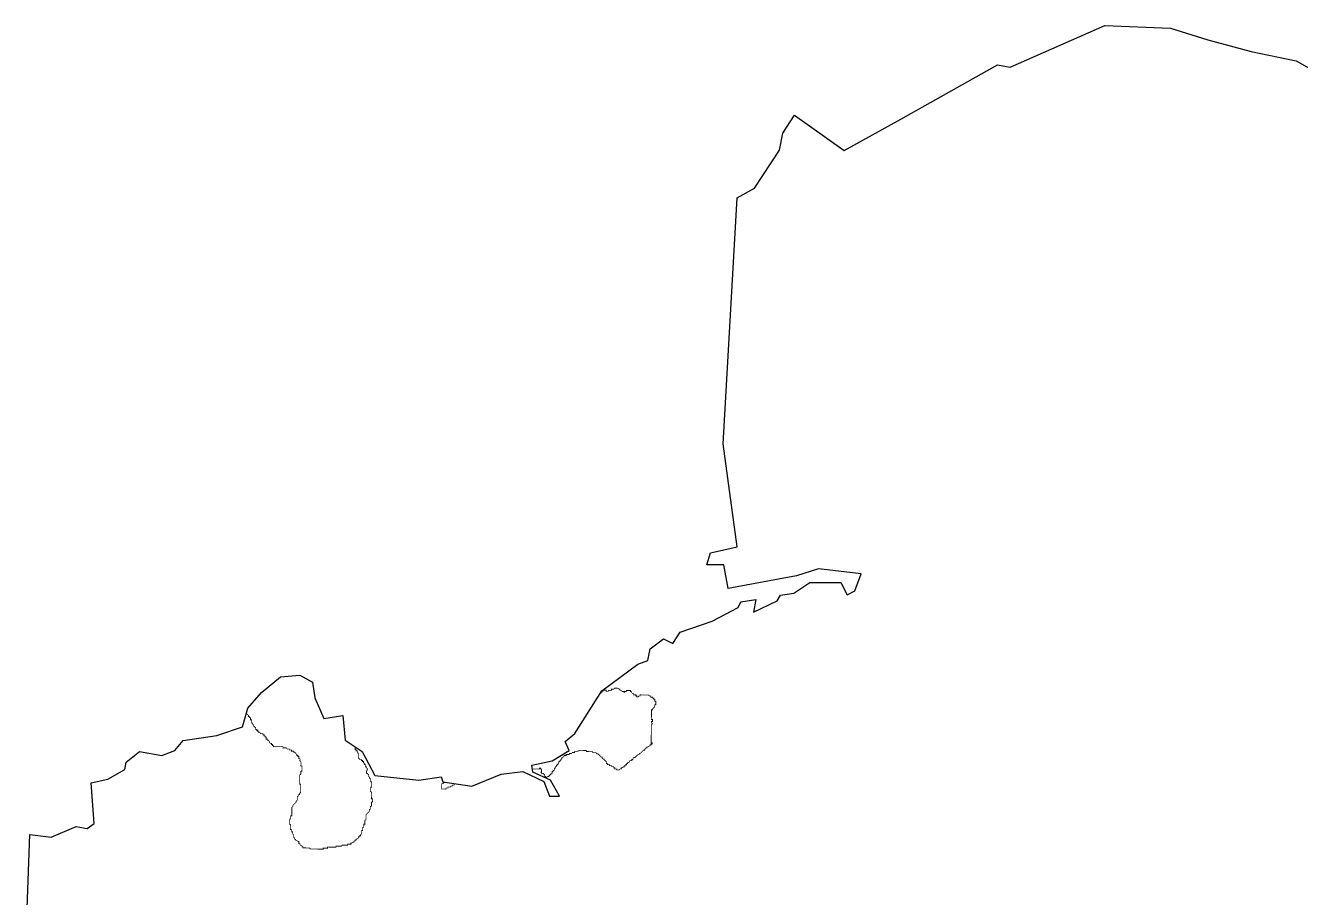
# Model space of a CAD drawing. Header units: metres. Extents: x 260119 to 267842, y 2171704 to 2178220.
# Drawn here: x 260119 to 264888, y 2174962 to 2178220 of the extents above; entities that cross this region are included whole.
import ezdxf

# ---------------------------------------------------------------- set-up
doc = ezdxf.new("R2010")
doc.units = ezdxf.units.M
doc.layers.add('HAZARDS LINE', color=1, linetype='Continuous')
doc.layers.add('village', color=3, linetype='Continuous')

msp = doc.modelspace()

# ---------------------------------------------------------------- linework, layer by layer
at = {"color": 3, "flags": 128}
msp.add_lwpolyline([(262951.7, 2177818.4), (262995.6, 2177885.2)], dxfattribs=at)
at = {"layer": 'HAZARDS LINE', "lineweight": 18, "const_width": 2.97}
for points in [[(262265.6, 2175721), (262266.9, 2175720.9), (262267, 2175724.9), (262271, 2175724.9), (262271, 2175728.8), (262275, 2175728.8), (262275, 2175732.7), (262279, 2175732.7), (262279, 2175736.7), (262283, 2175736.6), (262287, 2175736.6), (262290.9, 2175736.5), (262290.9, 2175732.5), (262294.9, 2175732.5), (262298.8, 2175732.4), (262298.9, 2175736.4), (262302.8, 2175736.4), (262306.8, 2175736.3), (262310.8, 2175736.3), (262310.8, 2175740.2), (262314.8, 2175740.2), (262318.7, 2175740.1), (262322.8, 2175744.1), (262326.7, 2175744), (262330.7, 2175744), (262334.7, 2175743.9), (262338.6, 2175743.9), (262338.6, 2175739.9), (262342.5, 2175739.8), (262342.5, 2175735.9), (262346.5, 2175735.8), (262350.4, 2175731.8), (262354.3, 2175731.8), (262358.3, 2175727.8), (262358.3, 2175731.7), (262362.3, 2175731.7), (262366.2, 2175731.6), (262366.3, 2175735.6), (262370.2, 2175735.5), (262374.2, 2175735.5), (262378.2, 2175735.4), (262382.1, 2175735.4), (262382.1, 2175731.4), (262386.1, 2175731.4), (262386, 2175727.4), (262389.9, 2175723.4), (262393.9, 2175723.4), (262393.8, 2175719.4), (262397.8, 2175719.3), (262401.8, 2175719.3), (262401.7, 2175715.3), (262405.7, 2175715.3), (262405.6, 2175711.3), (262409.6, 2175711.3), (262413.6, 2175715.2), (262417.6, 2175715.1), (262417.6, 2175719.1), (262421.6, 2175719), (262425.6, 2175719), (262429.5, 2175718.9), (262433.5, 2175718.9), (262437.5, 2175718.9), (262441.4, 2175718.8), (262445.4, 2175718.8), (262449.4, 2175718.7), (262453.3, 2175714.7), (262457.2, 2175714.6), (262457.2, 2175710.7), (262461.2, 2175710.6), (262465.1, 2175710.6), (262465.1, 2175706.6), (262469, 2175706.6), (262469, 2175702.6), (262473, 2175702.5), (262472.9, 2175698.6), (262472.9, 2175694.6), (262476.8, 2175694.6), (262476.8, 2175690.6), (262476.7, 2175686.6), (262476.7, 2175682.7), (262472.7, 2175682.7), (262472.7, 2175678.8), (262472.6, 2175674.8), (262468.6, 2175670.9), (262464.6, 2175667), (262464.5, 2175663), (262460.6, 2175663), (262460.5, 2175659.1), (262460.5, 2175655.1), (262460.4, 2175651.1), (262460.4, 2175647.2), (262460.3, 2175643.2), (262460.3, 2175639.2), (262460.2, 2175635.3), (262460.2, 2175631.3), (262460.1, 2175627.3), (262464.1, 2175627.3), (262464.1, 2175623.3), (262464, 2175619.4), (262460, 2175619.4), (262460, 2175615.4), (262463.9, 2175611.4), (262459.9, 2175607.5), (262459.8, 2175603.5), (262459.8, 2175599.6), (262459.7, 2175595.6), (262459.7, 2175591.6), (262459.7, 2175587.7), (262459.6, 2175583.7), (262459.6, 2175579.7), (262459.5, 2175575.8), (262459.5, 2175571.8), (262459.4, 2175567.9), (262459.4, 2175563.9), (262459.3, 2175559.9), (262459.3, 2175556), (262459.2, 2175552), (262459.2, 2175548), (262459.1, 2175544.1), (262459.1, 2175540.1), (262463, 2175540), (262463, 2175536.1), (262459, 2175536.1), (262459, 2175532.2), (262455, 2175532.2), (262455, 2175528.2), (262451, 2175528.3), (262447, 2175524.4), (262443, 2175524.4), (262443, 2175520.5), (262439, 2175520.5), (262439, 2175516.5), (262435, 2175516.6), (262434.9, 2175512.6), (262431, 2175512.7), (262427, 2175508.8), (262422.9, 2175504.8), (262418.9, 2175500.9), (262415, 2175501), (262414.9, 2175497), (262411, 2175497), (262406.9, 2175493.1), (262402.9, 2175489.2), (262398.9, 2175485.3), (262394.9, 2175485.3), (262390.9, 2175481.4), (262390.9, 2175477.5), (262386.9, 2175477.5), (262386.9, 2175473.5), (262382.9, 2175473.6), (262378.9, 2175473.6), (262378.9, 2175469.7), (262374.9, 2175465.8), (262370.9, 2175465.8), (262370.9, 2175461.8), (262366.9, 2175461.9), (262366.8, 2175457.9), (262362.9, 2175458), (262362.8, 2175454), (262358.9, 2175454.1), (262358.8, 2175450.1), (262354.9, 2175450.1), (262350.8, 2175446.2), (262346.9, 2175446.3), (262346.8, 2175442.3), (262342.9, 2175442.3), (262338.8, 2175438.4), (262334.9, 2175438.5), (262330.9, 2175438.5), (262331, 2175442.5), (262327, 2175442.5), (262323, 2175442.6), (262323.1, 2175446.6), (262319.1, 2175446.6), (262319.2, 2175450.6), (262315.2, 2175450.6), (262311.2, 2175450.7), (262311.3, 2175454.6), (262307.3, 2175454.7), (262303.4, 2175454.7), (262303.4, 2175458.7), (262299.4, 2175458.7), (262295.5, 2175458.8), (262295.5, 2175462.8), (262291.6, 2175462.8), (262291.6, 2175466.8), (262291.6, 2175470.7), (262287.7, 2175470.8), (262287.7, 2175474.8), (262283.8, 2175474.8), (262283.8, 2175478.8), (262279.9, 2175478.8), (262275.9, 2175482.8), (262276, 2175486.8), (262272, 2175486.8), (262268.1, 2175490.9), (262264.2, 2175494.9), (262260.3, 2175498.9), (262256.3, 2175498.9), (262252.4, 2175503), (262248.4, 2175503), (262244.5, 2175503.1), (262240.5, 2175503.1), (262240.5, 2175507.1), (262236.6, 2175507.1), (262232.6, 2175507.2), (262228.6, 2175507.2), (262224.7, 2175507.3), (262220.7, 2175507.3), (262216.7, 2175507.4), (262216.8, 2175511.3), (262212.8, 2175511.4), (262208.9, 2175511.4), (262204.9, 2175511.5), (262200.9, 2175511.5), (262197, 2175511.6), (262193, 2175511.6), (262181.1, 2175507.8), (262177.1, 2175507.8), (262173.1, 2175507.9), (262173.1, 2175503.9), (262169.1, 2175504), (262165.1, 2175504), (262161.1, 2175500.1), (262157.2, 2175500.2), (262153.2, 2175500.2), (262153.2, 2175496.2), (262149.2, 2175496.3), (262145.2, 2175496.3), (262141.3, 2175496.4), (262141.2, 2175492.4), (262137.2, 2175492.5), (262133.3, 2175492.5), (262133.2, 2175488.5), (262125.3, 2175484.7), (262125.2, 2175480.7), (262121.2, 2175476.8), (262121.1, 2175472.8), (262117.2, 2175472.9), (262117.1, 2175468.9), (262113.2, 2175469), (262113.1, 2175465), (262113.1, 2175461), (262109.1, 2175461.1), (262109, 2175457.1), (262105.1, 2175457.2), (262105, 2175453.2), (262101, 2175449.3), (262101, 2175445.3), (262097, 2175445.4), (262097, 2175441.4), (262096.9, 2175437.4), (262092.9, 2175437.5), (262092.9, 2175433.5), (262088.9, 2175433.6), (262088.9, 2175429.6), (262088.8, 2175425.6), (262084.9, 2175425.7), (262084.8, 2175421.7), (262080.9, 2175421.8), (262080.8, 2175417.8), (262076.8, 2175417.8), (262076.8, 2175413.9), (262072.8, 2175413.9), (262068.8, 2175410), (262064.9, 2175414), (262060.9, 2175414.1), (262061, 2175418), (262061, 2175422), (262057.1, 2175422), (262057.1, 2175426), (262053.1, 2175426.1), (262049.2, 2175426.1), (262049.2, 2175430.1), (262045.3, 2175430.1), (262049.2, 2175430.1), (262049.3, 2175434), (262049.3, 2175438), (262049.4, 2175442), (262045.4, 2175442), (262045.5, 2175446), (262041.5, 2175446), (262041.4, 2175442.1), (262037.5, 2175442.1), (262033.5, 2175442.2), (262029.5, 2175442.2), (262025.6, 2175442.3), (262021.6, 2175442.3), (262017.7, 2175442.4), (262015.1, 2175442.4)], [(261352.4, 2175525.2), (261352.3, 2175521.9), (261352.3, 2175517.9), (261352.2, 2175514), (261356.2, 2175513.9), (261356.2, 2175510), (261360.1, 2175509.9), (261360.1, 2175505.9), (261360, 2175502), (261364, 2175501.9), (261363.9, 2175498), (261363.9, 2175494), (261363.9, 2175490), (261363.8, 2175486.1), (261363.8, 2175482.1), (261367.7, 2175482), (261367.7, 2175478.1), (261371.6, 2175478), (261375.6, 2175478), (261375.6, 2175474), (261379.5, 2175474), (261379.5, 2175470), (261383.4, 2175470), (261383.4, 2175466), (261387.3, 2175462), (261387.3, 2175458), (261391.2, 2175458), (261391.2, 2175454), (261391.1, 2175450), (261395.1, 2175450), (261395, 2175446), (261399, 2175442), (261398.9, 2175438), (261394.9, 2175438.1), (261394.9, 2175434.1), (261394.8, 2175430.1), (261394.8, 2175426.2), (261398.8, 2175426.1), (261398.7, 2175422.2), (261402.7, 2175422.1), (261402.6, 2175418.2), (261402.6, 2175414.2), (261406.5, 2175410.2), (261406.5, 2175406.2), (261410.4, 2175406.2), (261410.4, 2175402.2), (261410.3, 2175398.2), (261410.3, 2175394.3), (261414.2, 2175394.2), (261414.2, 2175390.2), (261414.1, 2175386.3), (261414.1, 2175382.3), (261414, 2175378.3), (261414, 2175374.4), (261410, 2175374.4), (261410, 2175370.5), (261409.9, 2175366.5), (261409.9, 2175362.5), (261409.8, 2175358.6), (261413.8, 2175354.6), (261413.7, 2175350.6), (261413.7, 2175346.6), (261413.6, 2175342.7), (261413.6, 2175338.7), (261413.5, 2175334.7), (261413.5, 2175330.8), (261417.4, 2175330.7), (261417.4, 2175326.7), (261417.3, 2175322.8), (261417.3, 2175318.8), (261413.3, 2175318.9), (261413.3, 2175314.9), (261413.2, 2175310.9), (261413.2, 2175307), (261413.1, 2175303), (261409.2, 2175303), (261409.1, 2175299.1), (261409.1, 2175295.1), (261409, 2175291.1), (261405, 2175291.2), (261405, 2175287.2), (261404.9, 2175283.3), (261400.9, 2175279.3), (261396.9, 2175275.4), (261392.9, 2175271.5), (261392.9, 2175267.5), (261392.8, 2175263.6), (261392.8, 2175259.6), (261392.7, 2175255.6), (261392.7, 2175251.7), (261388.7, 2175251.7), (261388.6, 2175247.8), (261388.6, 2175243.8), (261388.6, 2175239.8), (261388.5, 2175235.9), (261384.5, 2175235.9), (261384.5, 2175231.9), (261384.4, 2175228), (261384.4, 2175224), (261380.4, 2175224.1), (261380.4, 2175220.1), (261380.3, 2175216.1), (261380.3, 2175212.2), (261376.3, 2175212.2), (261376.3, 2175208.2), (261376.2, 2175204.3), (261376.2, 2175200.3), (261372.2, 2175196.4), (261372.1, 2175192.4), (261368.1, 2175192.5), (261368.1, 2175188.5), (261364.1, 2175188.6), (261364.1, 2175184.6), (261360.1, 2175180.7), (261356.1, 2175180.7), (261356.1, 2175176.8), (261352.1, 2175176.8), (261352, 2175172.8), (261348.1, 2175172.9), (261348, 2175168.9), (261344.1, 2175169), (261340, 2175165.1), (261336.1, 2175165.1), (261336, 2175161.1), (261332.1, 2175161.2), (261328.1, 2175161.2), (261324.1, 2175161.3), (261324.1, 2175157.3), (261320.1, 2175157.4), (261316.2, 2175157.4), (261312.2, 2175157.5), (261308.2, 2175157.5), (261304.3, 2175157.6), (261300.2, 2175153.6), (261296.3, 2175153.7), (261292.3, 2175153.7), (261288.4, 2175153.8), (261284.4, 2175153.8), (261280.4, 2175153.9), (261280.4, 2175149.9), (261276.4, 2175150), (261272.4, 2175150), (261268.5, 2175150.1), (261264.5, 2175150.1), (261260.5, 2175150.2), (261256.6, 2175150.2), (261252.6, 2175150.3), (261248.6, 2175150.3), (261248.6, 2175146.3), (261244.6, 2175146.4), (261240.7, 2175146.4), (261236.7, 2175146.5), (261232.7, 2175146.5), (261232.7, 2175142.6), (261228.7, 2175142.6), (261224.8, 2175142.7), (261220.8, 2175142.7), (261216.8, 2175142.8), (261212.9, 2175142.8), (261208.9, 2175142.9), (261204.9, 2175142.9), (261201, 2175143), (261197, 2175143), (261193, 2175143.1), (261189.1, 2175143.1), (261185.1, 2175143.2), (261181.2, 2175147.2), (261177.2, 2175147.2), (261173.3, 2175147.3), (261169.3, 2175147.3), (261165.3, 2175147.4), (261161.4, 2175147.4), (261157.4, 2175147.5), (261157.4, 2175151.4), (261153.5, 2175151.5), (261153.5, 2175155.4), (261149.6, 2175155.5), (261145.6, 2175159.5), (261145.7, 2175163.5), (261141.7, 2175163.5), (261141.8, 2175167.5), (261141.8, 2175171.5), (261137.9, 2175171.5), (261133.9, 2175175.5), (261130, 2175175.6), (261130, 2175179.5), (261126.1, 2175179.6), (261126.1, 2175183.5), (261122.2, 2175187.6), (261122.2, 2175191.5), (261122.3, 2175195.5), (261118.4, 2175199.5), (261118.4, 2175203.5), (261118.5, 2175207.4), (261114.5, 2175207.5), (261114.6, 2175211.4), (261114.6, 2175215.4), (261110.6, 2175215.5), (261110.7, 2175219.4), (261110.7, 2175223.4), (261110.8, 2175227.4), (261110.8, 2175231.3), (261110.9, 2175235.3), (261106.9, 2175235.3), (261107, 2175239.3), (261107, 2175243.3), (261107.1, 2175247.2), (261107.1, 2175251.2), (261107.2, 2175255.2), (261111.1, 2175255.1), (261111.2, 2175259.1), (261111.2, 2175263.1), (261111.3, 2175267), (261115.2, 2175267), (261115.3, 2175270.9), (261115.3, 2175274.9), (261115.4, 2175278.9), (261115.4, 2175282.8), (261115.5, 2175286.8), (261115.5, 2175290.8), (261115.6, 2175294.7), (261115.6, 2175298.7), (261119.6, 2175302.6), (261119.7, 2175306.6), (261123.7, 2175310.5), (261127.7, 2175314.4), (261131.7, 2175318.3), (261131.8, 2175322.3), (261135.8, 2175326.2), (261135.8, 2175330.2), (261135.9, 2175334.2), (261135.9, 2175338.1), (261139.9, 2175342), (261140, 2175346), (261144, 2175346), (261144, 2175349.9), (261148, 2175353.8), (261148.1, 2175357.8), (261148.1, 2175361.8), (261148.2, 2175365.7), (261148.2, 2175369.7), (261148.3, 2175373.7), (261148.3, 2175377.6), (261148.4, 2175381.6), (261148.4, 2175385.6), (261144.4, 2175385.6), (261144.5, 2175389.6), (261144.5, 2175393.5), (261144.6, 2175397.5), (261144.6, 2175401.5), (261144.7, 2175405.4), (261144.7, 2175409.4), (261144.8, 2175413.4), (261144.9, 2175421.3), (261148.8, 2175421.3), (261148.9, 2175425.2), (261148.9, 2175429.2), (261149, 2175433.2), (261153, 2175433.1), (261153, 2175437.1), (261153.1, 2175441), (261153.1, 2175445), (261153.2, 2175449), (261153.2, 2175452.9), (261149.2, 2175453), (261149.3, 2175457), (261149.3, 2175460.9), (261149.4, 2175464.9), (261149.4, 2175468.9), (261145.5, 2175472.9), (261145.6, 2175476.8), (261145.6, 2175480.8), (261141.6, 2175480.8), (261141.7, 2175484.8), (261141.7, 2175488.8), (261137.8, 2175488.8), (261137.8, 2175492.8), (261133.9, 2175492.8), (261133.9, 2175496.8), (261130, 2175500.8), (261126.1, 2175504.8), (261122.1, 2175504.9), (261122.2, 2175508.9), (261118.2, 2175508.9), (261114.2, 2175508.9), (261114.3, 2175512.9), (261110.3, 2175513), (261106.3, 2175513), (261106.4, 2175517), (261102.4, 2175517), (261098.5, 2175517.1), (261094.5, 2175521.1), (261090.6, 2175521.1), (261086.6, 2175521.2), (261082.7, 2175521.2), (261082.7, 2175525.2), (261078.7, 2175525.2), (261074.8, 2175525.3), (261070.8, 2175525.3), (261066.8, 2175525.4), (261062.9, 2175525.4), (261058.9, 2175525.5), (261054.9, 2175525.5), (261051, 2175525.6), (261047, 2175525.6), (261047.1, 2175529.6), (261043.1, 2175529.7), (261043.1, 2175533.6), (261039.2, 2175533.7), (261039.2, 2175537.6), (261035.3, 2175537.7), (261031.3, 2175541.7), (261031.4, 2175545.7), (261027.5, 2175549.7), (261023.5, 2175549.7), (261023.6, 2175553.7), (261019.6, 2175553.7), (261019.6, 2175557.7), (261019.7, 2175561.7), (261015.7, 2175561.7), (261015.8, 2175565.7), (261011.8, 2175565.7), (261011.9, 2175569.7), (261007.9, 2175569.7), (261007.9, 2175573.7), (261004, 2175573.8), (261000, 2175573.8), (260996.1, 2175577.8), (260992.1, 2175577.9), (260992.2, 2175581.8), (260988.2, 2175581.9), (260988.3, 2175585.9), (260984.3, 2175585.9), (260984.3, 2175589.9), (260980.4, 2175589.9), (260980.4, 2175593.9), (260980.5, 2175597.8), (260976.5, 2175597.9), (260976.6, 2175601.9), (260972.6, 2175601.9), (260972.6, 2175605.9), (260968.7, 2175609.9), (260968.8, 2175613.9), (260964.8, 2175613.9), (260964.9, 2175617.9), (260964.9, 2175621.8), (260965, 2175625.8), (260961, 2175625.9), (260961, 2175629.8), (260961.1, 2175633.8), (260957.1, 2175633.8), (260957.2, 2175637.8), (260953.2, 2175637.8), (260953.3, 2175641.8), (260949.3, 2175645.8), (260945.2, 2175650.1)], [(261731.7, 2175386.6), (261731.4, 2175386.4), (261727.5, 2175386.4), (261723.5, 2175386.5), (261723.4, 2175382.5), (261719.5, 2175382.5), (261715.5, 2175382.6), (261715.5, 2175378.6), (261711.5, 2175378.7), (261707.5, 2175374.8), (261703.5, 2175374.8), (261699.5, 2175374.9), (261699.5, 2175370.9), (261695.5, 2175370.9), (261691.6, 2175371), (261691.5, 2175367), (261687.6, 2175367.1), (261683.6, 2175367.1), (261679.6, 2175367.2), (261675.7, 2175367.2), (261675.8, 2175375.1), (261675.8, 2175379.1), (261675.9, 2175383.1), (261675.9, 2175387), (261679.9, 2175387), (261683.9, 2175390.9), (261687.8, 2175390.9), (261689.7, 2175392.7)]]:
    msp.add_lwpolyline(points, dxfattribs=at)
at = {"layer": 'village', "color": 3, "true_color": 0x00ff00}
for points in [[(262995.6, 2177885.2, 0), (263180.4, 2177752.6, 0), (263392.9, 2177869.7, 0), (263754.9, 2178073.5, 0), (263802.3, 2178065.1, 0), (264156, 2178220.2, 0), (264401.1, 2178210.1, 0), (264541.6, 2178166.6, 0), (264703.5, 2178122.6, 0), (264871.9, 2178088.4, 0), (265053.8, 2177986.3, 0)], [(260119.4, 2174750.3, 0), (260135.8, 2175197.1, 0), (260216, 2175187.7, 0), (260308.8, 2175226.8, 0), (260349.7, 2175219.3, 0), (260376.2, 2175239, 0), (260365, 2175390.7, 0), (260427.8, 2175403.9, 0), (260490.5, 2175440.2, 0), (260495.8, 2175467.4, 0), (260545.3, 2175507.8, 0), (260628.9, 2175492, 0), (260677.5, 2175511.8, 0), (260709.4, 2175548.4, 0), (260834.3, 2175567.4, 0), (260930.3, 2175599.4, 0), (260950.8, 2175669.5, 0), (261001.4, 2175728.3, 0), (261072.8, 2175787.1, 0), (261144.8, 2175792.3, 0), (261192.8, 2175766.5, 0), (261201.4, 2175708.4, 0), (261235.4, 2175630.6, 0), (261305.6, 2175641.9, 0), (261314.6, 2175550.2, 0), (261378.9, 2175507.6, 0), (261426.2, 2175417.7, 0), (261589.9, 2175400, 0), (261673.3, 2175412.6, 0), (261680.2, 2175394.1, 0), (261788.1, 2175378.4, 0), (261898.8, 2175423.1, 0), (261979.1, 2175433.3, 0), (262058.1, 2175395, 0), (262078.9, 2175340.2, 0), (262116.8, 2175340.3, 0), (262082.8, 2175400.1, 0), (262016.8, 2175430.5, 0), (262013.2, 2175456.2, 0), (262089, 2175472.1, 0), (262152.1, 2175511, 0), (262138.2, 2175545.3, 0), (262173.3, 2175574.8, 0), (262274.3, 2175734.8, 0), (262409.3, 2175833.7, 0), (262446.3, 2175847.9, 0), (262455.4, 2175890.9, 0), (262505.6, 2175928.2, 0), (262539.8, 2175910.8, 0), (262567.1, 2175953.1, 0), (262687.3, 2175994.7, 0), (262784.5, 2176045, 0), (262794.7, 2176066.3, 0), (262851.2, 2176075.2, 0), (262842, 2176028.5, 0), (262931, 2176069.9, 0), (262943.2, 2176091.8, 0), (262992.5, 2176098.7, 0), (263053.1, 2176139.2, 0), (263168.5, 2176138.7, 0), (263191.7, 2176093.2, 0), (263221.2, 2176107.4, 0), (263245.1, 2176171.5, 0), (263085.5, 2176189.5, 0), (263003.3, 2176164.5, 0), (262746.8, 2176116.7, 0), (262730.6, 2176204.8, 0), (262667.8, 2176205.6, 0), (262681.6, 2176249.4, 0), (262781.4, 2176272.7, 0), (262728.5, 2176656.8, 0), (262780.9, 2177576.9, 0), (262845.2, 2177611.9, 0), (262939.2, 2177753.9, 0), (262951.7, 2177818.4, 0)]]:
    msp.add_polyline3d(points, dxfattribs=at)

doc.saveas('drawing.dxf')
